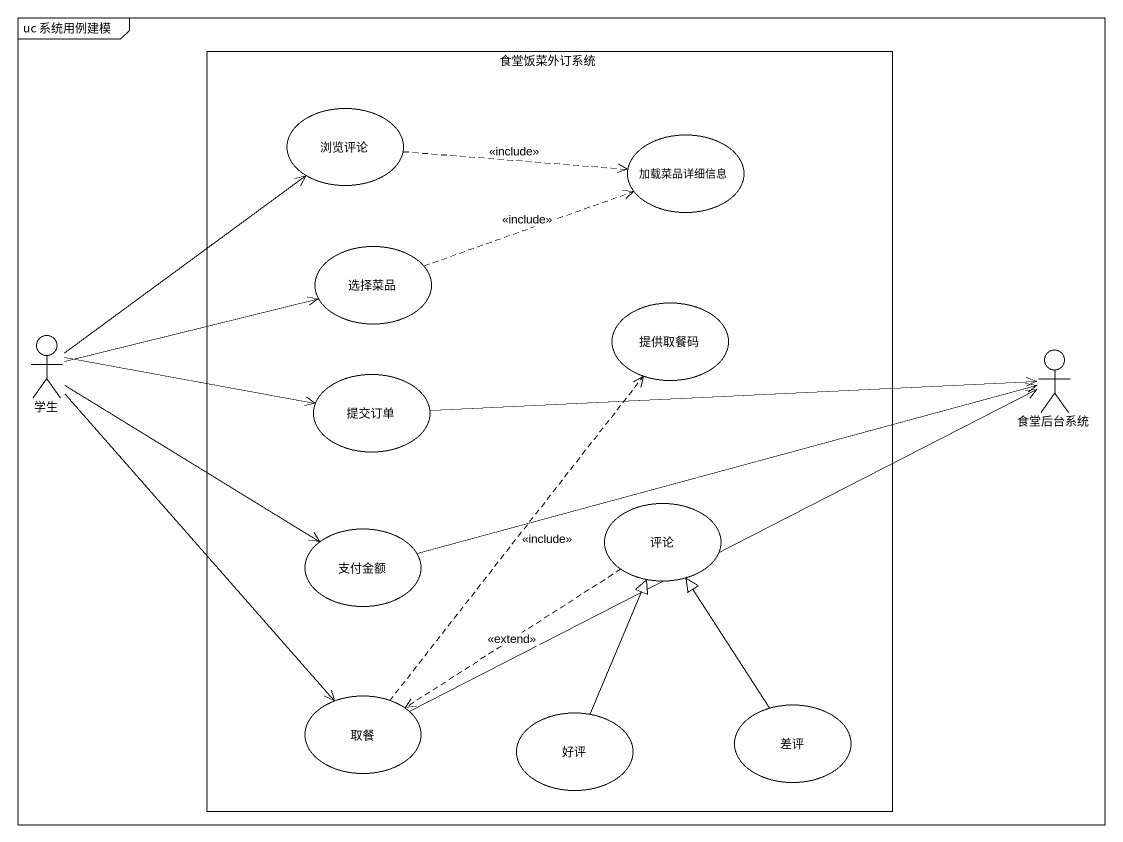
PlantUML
@startuml
mainframe uc 系统用例建模
rectangle 食堂饭菜外订系统 {
  usecase 浏览评论
  usecase 加载菜品详细信息
  usecase 选择菜品
  usecase 提供取餐码
  usecase 提交订单
  usecase 评论
  usecase 支付金额
  usecase 取餐
  usecase 好评
  usecase 差评
}
actor 学生
actor 食堂后台系统
浏览评论 .right.> 加载菜品详细信息 : <<include>>
选择菜品 .right.> 加载菜品详细信息 : <<include>>
学生 -up-> 浏览评论
学生 -right-> 选择菜品
学生 -right-> 提交订单
学生 -right-> 支付金额
学生 --> 取餐
提交订单 -right-> 食堂后台系统
评论 ..> 取餐 : <<extend>>
支付金额 -right-> 食堂后台系统
取餐 .up.> 提供取餐码 : <<include>>
取餐 -right-> 食堂后台系统
好评 -up-|> 评论
差评 -up-|> 评论
@enduml
